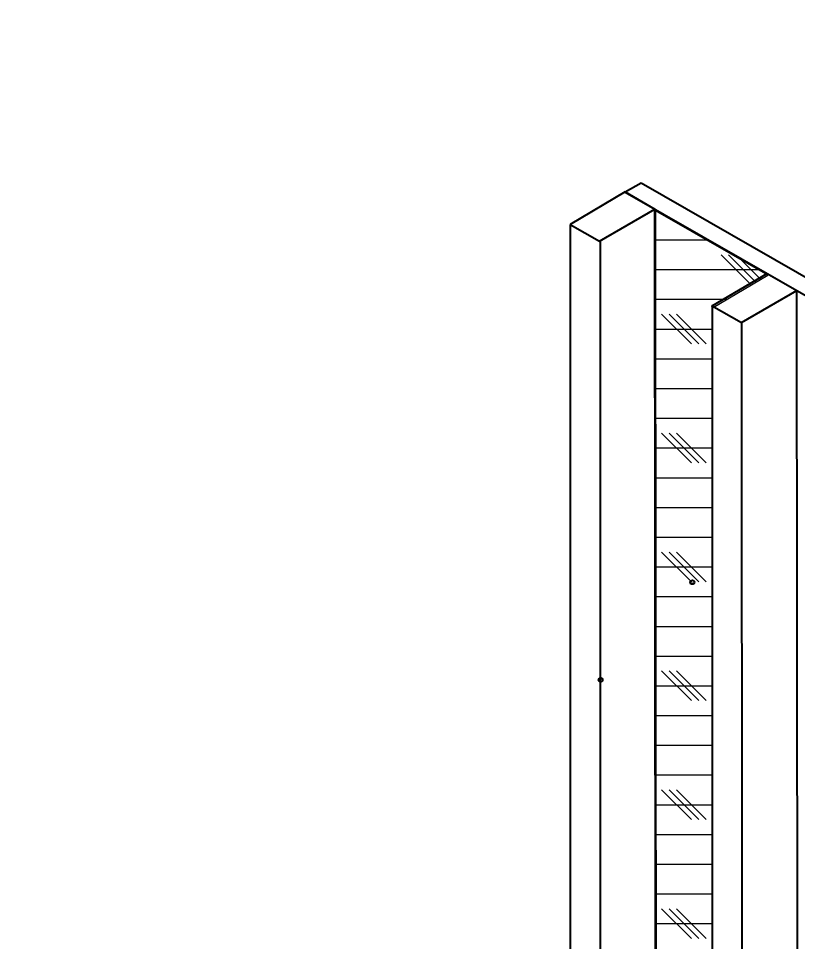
# Model space of a CAD drawing. Header units: inches. Extents: x -26 to 76, y -16 to 22.
# Drawn here: x -16.338 to -13.063, y -2.118 to 1.764 of the extents above; entities that cross this region are included whole.
import ezdxf

# ---------------------------------------------------------------- set-up
doc = ezdxf.new("R2010")
doc.units = ezdxf.units.IN
doc.header["$MEASUREMENT"] = 0
for name, color, linetype, lineweight in [('.ATI-HATCH', 7, 'Continuous', 0), ('G-ANNO-TTLB', 7, 'Continuous', 0), ('TYVEK', 7, 'Continuous', 0), ('X-REF - TRACED', 7, 'Continuous', 0)]:
    doc.layers.add(name, color=color, linetype=linetype, lineweight=lineweight)

# ---------------------------------------------------------------- blocks, each defined once
blk = doc.blocks.new('Block_385')
at = {"layer": '.ATI-HATCH'}
blk.add_open_spline([(-13.4189, -2.5769), (-13.4189, -2.5769), (-13.6573, -2.628), (-13.6573, -2.628), (-13.6573, -2.628), (-13.6597, 0.9549), (-13.6597, 0.9549), (-13.6597, 0.9549), (-13.1881, 0.6845), (-13.1881, 0.6845), (-13.1881, 0.6845), (-13.4186, 0.5482), (-13.4186, 0.5482), (-13.4186, 0.5482), (-13.4189, 0.5483), (-13.4189, 0.5483), (-13.4189, 0.5483), (-13.4189, -2.5769), (-13.4189, -2.5769)], degree=3, knots=[0, 0, 0, 0, 1, 1, 1, 2, 2, 2, 3, 3, 3, 4, 4, 4, 5, 5, 5, 6, 6, 6, 6], dxfattribs=at)
at = {"layer": '.ATI-HATCH', "color": 8, "lineweight": 0, "true_color": 0x808080}
for points in [[(-13.6596, 0.833), (-13.6596, 0.833), (-13.4471, 0.833), (-13.4471, 0.833)], [(-13.2596, 0.6454), (-13.2596, 0.6454), (-13.3847, 0.7705), (-13.3847, 0.7705)], [(-13.238, 0.655), (-13.238, 0.655), (-13.3534, 0.7705), (-13.3534, 0.7705)], [(-13.2183, 0.6666), (-13.2183, 0.6666), (-13.3008, 0.7491), (-13.3008, 0.7491)], [(-13.6595, 0.7079), (-13.6595, 0.7079), (-13.229, 0.7079), (-13.229, 0.7079)], [(-13.6594, 0.5829), (-13.6594, 0.5829), (-13.3599, 0.5829), (-13.3599, 0.5829)], [(-13.5097, 0.3953), (-13.5097, 0.3953), (-13.6348, 0.5204), (-13.6348, 0.5204)], [(-13.4785, 0.3953), (-13.4785, 0.3953), (-13.6035, 0.5204), (-13.6035, 0.5204)], [(-13.4472, 0.3953), (-13.4472, 0.3953), (-13.5722, 0.5204), (-13.5722, 0.5204)], [(-13.6593, 0.4579), (-13.6593, 0.4579), (-13.4189, 0.4579), (-13.4189, 0.4579)], [(-13.6593, 0.3328), (-13.6593, 0.3328), (-13.4189, 0.3328), (-13.4189, 0.3328)], [(-13.6592, 0.2078), (-13.6592, 0.2078), (-13.4189, 0.2078), (-13.4189, 0.2078)], [(-13.6591, 0.0827), (-13.6591, 0.0827), (-13.4189, 0.0827), (-13.4189, 0.0827)], [(-13.5097, -0.1048), (-13.5097, -0.1048), (-13.6348, 0.0202), (-13.6348, 0.0202)], [(-13.4785, -0.1048), (-13.4785, -0.1048), (-13.6035, 0.0202), (-13.6035, 0.0202)], [(-13.4472, -0.1048), (-13.4472, -0.1048), (-13.5722, 0.0202), (-13.5722, 0.0202)], [(-13.659, -0.0423), (-13.659, -0.0423), (-13.4189, -0.0423), (-13.4189, -0.0423)], [(-13.6589, -0.1673), (-13.6589, -0.1673), (-13.4189, -0.1673), (-13.4189, -0.1673)], [(-13.6588, -0.2924), (-13.6588, -0.2924), (-13.4189, -0.2924), (-13.4189, -0.2924)], [(-13.6588, -0.4174), (-13.6588, -0.4174), (-13.4189, -0.4174), (-13.4189, -0.4174)], [(-13.5097, -0.605), (-13.5097, -0.605), (-13.6348, -0.4799), (-13.6348, -0.4799)], [(-13.4785, -0.605), (-13.4785, -0.605), (-13.6035, -0.4799), (-13.6035, -0.4799)], [(-13.4472, -0.605), (-13.4472, -0.605), (-13.5722, -0.4799), (-13.5722, -0.4799)], [(-13.6587, -0.5424), (-13.6587, -0.5424), (-13.4189, -0.5424), (-13.4189, -0.5424)], [(-13.6586, -0.6675), (-13.6586, -0.6675), (-13.4189, -0.6675), (-13.4189, -0.6675)], [(-13.6585, -0.7925), (-13.6585, -0.7925), (-13.4189, -0.7925), (-13.4189, -0.7925)], [(-13.6584, -0.9176), (-13.6584, -0.9176), (-13.4189, -0.9176), (-13.4189, -0.9176)], [(-13.5097, -1.1051), (-13.5097, -1.1051), (-13.6348, -0.9801), (-13.6348, -0.9801)], [(-13.4785, -1.1051), (-13.4785, -1.1051), (-13.6035, -0.9801), (-13.6035, -0.9801)], [(-13.4472, -1.1051), (-13.4472, -1.1051), (-13.5722, -0.9801), (-13.5722, -0.9801)], [(-13.6583, -1.0426), (-13.6583, -1.0426), (-13.4189, -1.0426), (-13.4189, -1.0426)], [(-13.6582, -1.1676), (-13.6582, -1.1676), (-13.4189, -1.1676), (-13.4189, -1.1676)], [(-13.6582, -1.2927), (-13.6582, -1.2927), (-13.4189, -1.2927), (-13.4189, -1.2927)], [(-13.6581, -1.4177), (-13.6581, -1.4177), (-13.4189, -1.4177), (-13.4189, -1.4177)], [(-13.5097, -1.6053), (-13.5097, -1.6053), (-13.6348, -1.4802), (-13.6348, -1.4802)], [(-13.4785, -1.6053), (-13.4785, -1.6053), (-13.6035, -1.4802), (-13.6035, -1.4802)], [(-13.4472, -1.6053), (-13.4472, -1.6053), (-13.5722, -1.4802), (-13.5722, -1.4802)], [(-13.658, -1.5427), (-13.658, -1.5427), (-13.4189, -1.5427), (-13.4189, -1.5427)], [(-13.6579, -1.6678), (-13.6579, -1.6678), (-13.4189, -1.6678), (-13.4189, -1.6678)], [(-13.6578, -1.7928), (-13.6578, -1.7928), (-13.4189, -1.7928), (-13.4189, -1.7928)], [(-13.6577, -1.9179), (-13.6577, -1.9179), (-13.4189, -1.9179), (-13.4189, -1.9179)], [(-13.5097, -2.1054), (-13.5097, -2.1054), (-13.6348, -1.9804), (-13.6348, -1.9804)], [(-13.4785, -2.1054), (-13.4785, -2.1054), (-13.6035, -1.9804), (-13.6035, -1.9804)], [(-13.4472, -2.1054), (-13.4472, -2.1054), (-13.5722, -1.9804), (-13.5722, -1.9804)], [(-13.6577, -2.0429), (-13.6577, -2.0429), (-13.4189, -2.0429), (-13.4189, -2.0429)]]:
    blk.add_open_spline(points, degree=3, dxfattribs=at)

msp = doc.modelspace()

# ---------------------------------------------------------------- hatches: boundary and pattern name
at = {"layer": 'G-ANNO-TTLB', "true_color": 0xff00ff, "transparency": 33554687}
h = msp.add_hatch(color=6, dxfattribs=at)
edge = h.paths.add_edge_path()
edge.add_spline(control_points=[(20.0342, -15.1346), (20.0342, -15.1346), (-20.6658, -15.1346), (-20.6658, -15.1346), (-20.6658, -15.1346), (-20.6658, 19.0008), (-20.6658, 19.0008), (-20.6658, 19.0008), (20.0342, 19.0008), (20.0342, 19.0008), (20.0342, 19.0008), (20.0342, -15.1346), (20.0342, -15.1346)], knot_values=[0, 0, 0, 0, 1, 1, 1, 2, 2, 2, 3, 3, 3, 4, 4, 4, 4], degree=3, periodic=0)
edge = h.paths.add_edge_path()
edge.add_spline(control_points=[(-20.5408, 18.8757), (-20.5408, 18.8757), (-20.5408, -15.0095), (-20.5408, -15.0095), (-20.5408, -15.0095), (19.9092, -15.0095), (19.9092, -15.0095), (19.9092, -15.0095), (19.9092, 18.8757), (19.9092, 18.8757), (19.9092, 18.8757), (-20.5408, 18.8757), (-20.5408, 18.8757)], knot_values=[0, 0, 0, 0, 1, 1, 1, 2, 2, 2, 3, 3, 3, 4, 4, 4, 4], degree=3, periodic=0)
edge.add_line((-20.5408, 18.8757), (-20.5408, 18.8757))

# ---------------------------------------------------------------- linework, layer by layer
at = {"layer": 'G-ANNO-TTLB'}
for points in [[(20.0342, -15.1346), (20.0342, -15.1346), (-20.6658, -15.1346), (-20.6658, -15.1346), (-20.6658, -15.1346), (-20.6658, 19.0008), (-20.6658, 19.0008), (-20.6658, 19.0008), (20.0342, 19.0008), (20.0342, 19.0008), (20.0342, 19.0008), (20.0342, -15.1346), (20.0342, -15.1346)], [(-20.5408, 18.8757), (-20.5408, 18.8757), (-20.5408, -15.0095), (-20.5408, -15.0095), (-20.5408, -15.0095), (19.9092, -15.0095), (19.9092, -15.0095), (19.9092, -15.0095), (19.9092, 18.8757), (19.9092, 18.8757), (19.9092, 18.8757), (-20.5408, 18.8757), (-20.5408, 18.8757)]]:
    msp.add_open_spline(points, degree=3, knots=[0, 0, 0, 0, 1, 1, 1, 2, 2, 2, 3, 3, 3, 4, 4, 4, 4], dxfattribs=at)
at = {"layer": 'TYVEK', "color": 2, "lineweight": 25, "true_color": 0xffff00}
for p, q in [((-13.7876, 1.0344), (-13.7208, 1.0731)), ((-13.7879, 1.0343), (-10.0558, -1.1061))]:
    msp.add_line(p, q, dxfattribs=at)
at = {"layer": 'TYVEK', "color": 18, "lineweight": 25, "true_color": 0x000000}
msp.add_line((-13.721, 1.0729), (-9.989, -1.0674), dxfattribs=at)
at = {"layer": 'TYVEK', "color": 33, "lineweight": 25, "true_color": 0xcc9966}
for p, q in [((-13.7876, 1.0344), (-14.0184, 0.8978)), ((-13.7876, 1.0344), (-13.6626, 0.9627)), ((-13.8959, 0.8277), (-13.6626, 0.9627)), ((-13.6601, -2.6205), (-13.6626, 0.9627)), ((-14.0184, 0.8978), (-14.0184, -2.7518)), ((-14.0184, 0.8978), (-14.0184, -2.7518)), ((-14.0184, 0.8978), (-13.8959, 0.8276)), ((-13.8934, 0.8261), (-13.8934, -4.9606)), ((-13.4218, 0.5556), (-13.191, 0.692)), ((-13.191, 0.692), (-13.0659, 0.6204)), ((-13.2993, 0.4853), (-13.0659, 0.6204)), ((-13.0637, -2.6855), (-13.0659, 0.6204)), ((-13.4243, 0.5573), (-13.2993, 0.4853)), ((-13.4218, 0.5556), (-13.4218, -2.7596)), ((-13.2993, 0.4853), (-13.2979, -2.7339))]:
    msp.add_line(p, q, dxfattribs=at)
at = {"layer": 'X-REF - TRACED', "color": 252, "lineweight": 25, "true_color": 0x848484}
for centre in [(-13.5055, -0.6071), (-13.8912, -1.0176)]:
    msp.add_circle(centre, 0.00855, dxfattribs=at)

# ---------------------------------------------------------------- block references
at = {"layer": '.ATI-HATCH'}
msp.add_blockref('Block_385', (0, 0), dxfattribs=at)

# ---------------------------------------------------------------- texts
at = {"layer": 'X-REF - TRACED', "char_height": 0.2, "attachment_point": 7}
for s, insert, rotation in [('\\C252;\\c8684676;\\FMyriad Pro|b0|i0|c1;\\H0.011888;\\W0.999997;R', (-13.5131, -0.6092), 327.7956), ('\\C252;\\c8684676;\\FMyriad Pro|b0|i0|c1;\\H0.011888;\\W0.999998;R', (-13.8956, -1.0123), 263.4194)]:
    msp.add_mtext(s, dxfattribs=dict(at, insert=insert, rotation=rotation))

doc.saveas('drawing.dxf')
